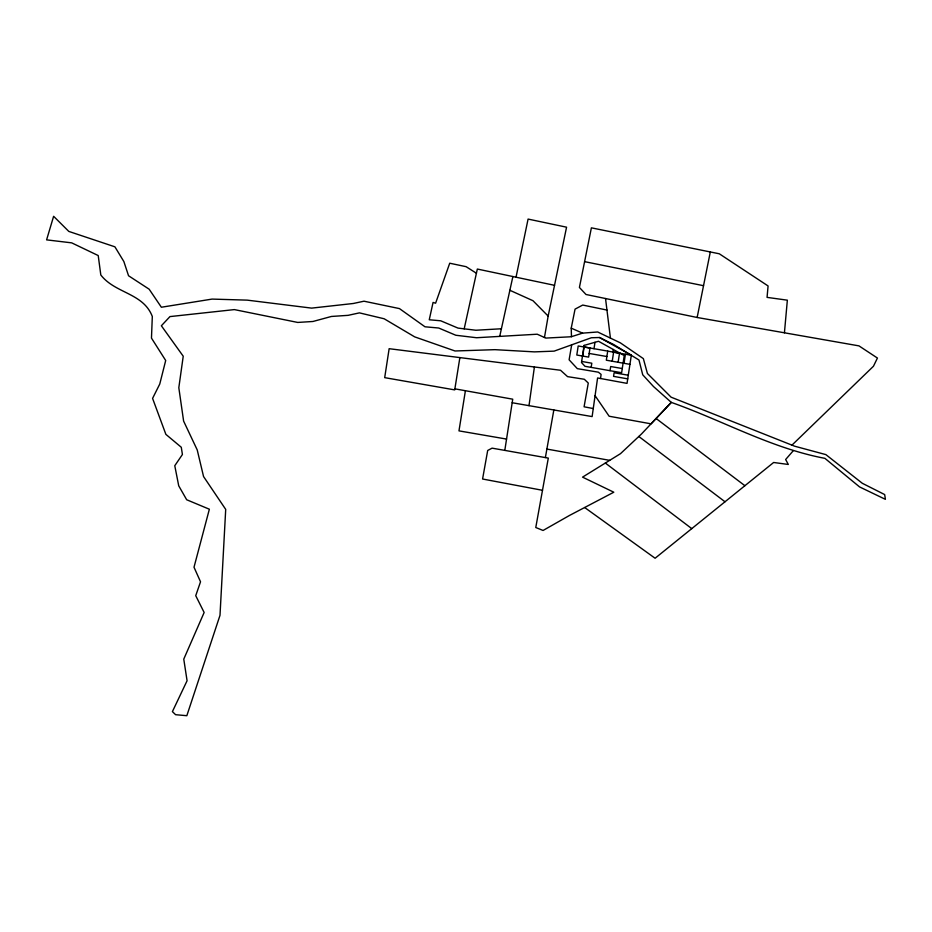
<?xml version="1.0" encoding="UTF-8"?>
<svg xmlns="http://www.w3.org/2000/svg" width="932" height="932" viewBox="0 0 932 932"><rect width="100%" height="100%" fill="white"/><g stroke="black" fill="none" stroke-linecap="round" stroke-linejoin="round"><path stroke-width="1.4" d="M784.429 332.794L787.354 300.174L767.059 297.378L768.084 285.949L719.294 253.784L591.389 227.839L579.413 287.464L585.995 294.489L697.148 317.486L858.966 345.877L877.431 358.051L873.459 366.241L791.955 445.135M529.003 405.653L534.409 366.975M600.534 378.508L601.105 374.419L598.391 372.194L577.316 368.641L569.114 359.81L571.689 344.828M582.71 356.071L584.096 346.995M590.003 347.997L588.616 357.107L576.803 355.034L578.19 345.97L589.991 348.032M591.156 367.383L591.797 363.212L581.661 361.441M594.01 348.696L594.989 342.3M583.875 346.925L607.711 351.096L606.324 360.206L629.939 364.342M610.052 370.691L610.681 366.521L622.261 368.548M613.279 349.477L612.895 352.005L620.095 353.263M612.231 361.243L613.606 352.168M618.126 362.268L619.512 353.205M624.032 363.305L625.419 354.23M595.082 395.692L609.132 416.231L651.06 423.839L671.296 402.391L653.483 386.524L642.731 374.792L638.968 360.008L613.769 344.572L599.532 337.512L591.366 337.757L554.144 351.131L534.42 351.877L494.915 349.663L455.014 350.98L414.682 336.871L384.17 318.779L359.426 312.872L348.102 315.342L331.396 316.461L312.954 321.482L297.727 322.437L234.363 309.599L169.962 316.589L161.364 325.769L183.231 356.222L178.816 387.724L183.616 421.101L197.223 449.923L203.56 476.555L225.707 509.396L219.999 615.318L186.831 715.706L175.589 714.693L172.408 711.617L187.076 680.744L183.767 659.134L204.143 612.487L195.732 595.688L200.531 581.789L194.007 567.227L209.362 509.222L186.68 499.75L178.723 485.817L174.773 465.709L182.416 454.501L181.286 447.267L165.873 434.359L152.58 398.383L159.768 384.019L165.698 360.498L151.473 338.106L152.312 316.484C143.272 292.811 115.09 293.557 100.807 274.963L98.221 255.554L71.694 242.856L46.6 239.862L53.625 216.294L68.805 231.416L114.904 246.817L123.863 261.554L128.546 275.755L149.167 289.211L161.364 307.234L212.088 299.09L247.236 300.139L311.614 308.119L353.286 303.494L363.993 301.199L399.455 308.597L424.992 326.794L438.704 328.017L455.83 335.252L476.532 337.733L537.228 334.215L545.779 338.083L571.223 336.755L582.57 333.132L597.668 331.978L620.386 342.871L643.36 358.634L647.414 373.487L671.087 397.172L794.623 446.195L825.857 454.606L862.333 483.3L884.678 494.577L885.4 499.342L859.572 486.923L824.89 458.334C771.218 448.257 722.556 420.483 671.296 402.391L641.542 433.928L620.491 453.674L582.547 477.137L613.815 492.213L569.382 515.513L543.065 530.471L535.772 527.512L548.307 458.113L504.806 450.389L512.728 399.187L454.886 388.842M459.872 357.597L454.711 389.891L384.695 377.646L389.145 348.696L560.54 370.26L567.565 376.633L584.317 379.266L588.278 383.04L584.084 406.795L593.265 408.554M465.406 390.706L458.975 430.875L506.554 439.077M544.463 337.489L548.156 316.076L566.563 227.187L528.083 219.078L516.037 277.2M545.383 457.53L553.841 409.964L592.123 416.592L597.587 377.961L627.038 383.378L631.337 355.174L599.532 337.512M571.467 336.673L571.234 328.157L575.056 309.133L582.733 305.055L606.965 310.065M697.148 317.486L710.312 251.943M464.183 328.845L477.335 269.045L554.528 285.32M499.727 336.382L512.891 276.536M793.214 450.785L785.641 459.511L788.321 464.462L773.642 462.482L655.103 558.245L584.702 507.544M501.404 328.763L475.891 330.243L458.008 328.099L440.72 320.794L429.256 319.769L433.065 302.434L435.605 303.203L449.725 263.22L466.117 266.68L476.415 273.239M512.169 402.74L553.841 409.964M607.711 351.131L631.325 355.267M589.175 353.438L606.883 356.537M628.273 375.223L614.106 372.742L613.559 376.377L627.725 378.858M504.806 450.389L492.073 448.152L487.692 450.471L482.578 479.013L542.494 490.302M546.886 449.073L609.703 460.35M584.597 261.647L703.532 285.693M571.234 328.157L582.57 333.132M509.862 290.283L532.988 300.721L548.156 316.076M656.105 418.503L744.901 485.7M638.816 436.479L725.003 501.765M605.334 463.053L691.765 528.619M605.532 298.531L610.425 338.095M584.096 345.411L581.486 362.536L584.981 366.299L621.632 372.718L624.242 355.57L598.53 341.287L584.096 345.411"/></g></svg>
